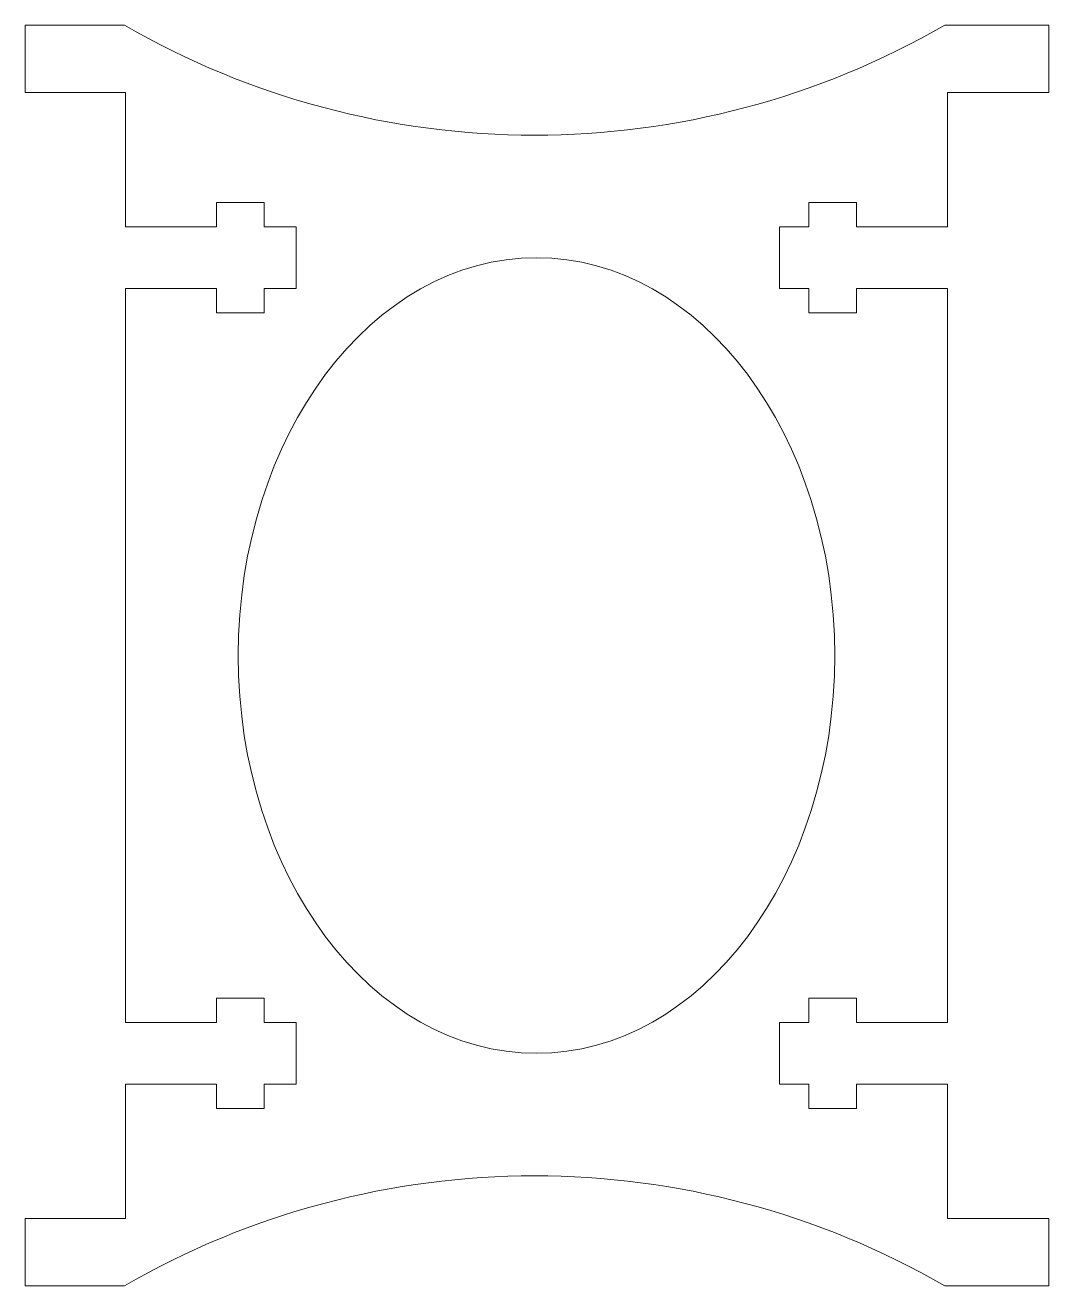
# Model space of a CAD drawing. Header units: millimetres. Extents: x 695.9 to 747.3, y 427.7 to 491.1.
import ezdxf

# ---------------------------------------------------------------- set-up
doc = ezdxf.new("R2010")
doc.units = ezdxf.units.MM

msp = doc.modelspace()

# ---------------------------------------------------------------- linework, layer by layer
at = {"color": 7, "linetype": 'Continuous', "lineweight": 15}
for p, q in [((700.854, 491.116), (695.866, 491.116)), ((695.866, 491.116), (695.866, 487.736)), ((747.349, 491.116), (742.115, 491.116)), ((747.349, 487.736), (747.349, 491.116)), ((695.866, 487.736), (700.918, 487.736)), ((700.918, 487.736), (700.918, 480.974)), ((742.247, 480.974), (742.247, 487.736)), ((742.247, 487.736), (747.349, 487.736)), ((705.492, 480.974), (705.492, 482.198)), ((705.492, 482.198), (707.887, 482.198)), ((707.887, 482.198), (707.887, 480.974)), ((735.278, 480.974), (735.278, 482.198)), ((735.278, 482.198), (737.672, 482.198)), ((737.672, 482.198), (737.672, 480.974)), ((700.918, 480.974), (705.492, 480.974)), ((707.887, 480.974), (709.487, 480.974)), ((709.487, 480.974), (709.487, 477.878)), ((733.8, 477.878), (733.8, 480.974)), ((733.8, 480.974), (735.278, 480.974)), ((737.672, 480.974), (742.247, 480.974)), ((700.918, 477.878), (700.918, 440.974)), ((705.492, 477.878), (700.918, 477.878)), ((705.492, 476.654), (705.492, 477.878)), ((709.487, 477.878), (707.887, 477.878)), ((707.887, 477.878), (707.887, 476.654)), ((735.278, 477.878), (733.8, 477.878)), ((735.278, 476.654), (735.278, 477.878)), ((742.247, 477.878), (737.672, 477.878)), ((737.672, 477.878), (737.672, 476.654)), ((742.247, 440.974), (742.247, 477.878)), ((707.887, 476.654), (705.492, 476.654)), ((737.672, 476.654), (735.278, 476.654)), ((705.492, 440.974), (705.492, 442.198)), ((705.492, 442.198), (707.887, 442.198)), ((707.887, 442.198), (707.887, 440.974)), ((735.278, 440.974), (735.278, 442.198)), ((735.278, 442.198), (737.672, 442.198)), ((737.672, 442.198), (737.672, 440.974)), ((700.918, 440.974), (705.492, 440.974)), ((707.887, 440.974), (709.487, 440.974)), ((709.487, 440.974), (709.487, 437.878)), ((733.8, 437.878), (733.8, 440.974)), ((733.8, 440.974), (735.278, 440.974)), ((737.672, 440.974), (742.247, 440.974)), ((705.492, 437.878), (700.918, 437.878)), ((700.918, 437.878), (700.918, 431.116)), ((705.492, 436.654), (705.492, 437.878)), ((709.487, 437.878), (707.887, 437.878)), ((707.887, 437.878), (707.887, 436.654)), ((735.278, 437.878), (733.8, 437.878)), ((735.278, 436.654), (735.278, 437.878)), ((742.247, 437.878), (737.672, 437.878)), ((737.672, 437.878), (737.672, 436.654)), ((742.247, 431.116), (742.247, 437.878)), ((707.887, 436.654), (705.492, 436.654)), ((737.672, 436.654), (735.278, 436.654)), ((700.918, 431.116), (695.866, 431.116)), ((695.866, 431.116), (695.866, 427.736)), ((747.349, 431.116), (742.247, 431.116)), ((747.349, 427.736), (747.349, 431.116)), ((695.866, 427.736), (700.854, 427.736)), ((742.115, 427.736), (747.349, 427.736))]:
    msp.add_line(p, q, dxfattribs=at)
for centre, start, end in [((721.484, 526.856), 240.00501, 299.99499), ((721.484, 391.996), 60.00501, 119.99499)]:
    msp.add_arc(centre, 41.267, start, end, dxfattribs=at)
msp.add_ellipse((721.582, 459.426), major_axis=(0, 20), ratio=0.75, dxfattribs=at)

doc.saveas('drawing.dxf')
